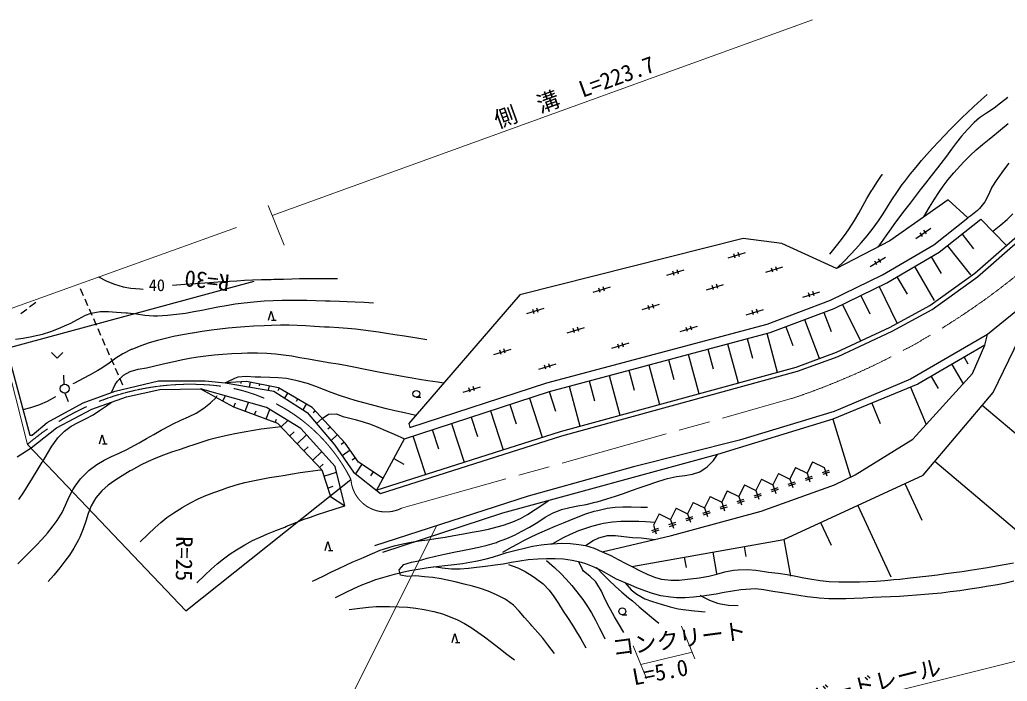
# Model space of a CAD drawing. Units: millimetres, scale not verified. Extents: x 40000 to 680000, y 20000 to 380000.
# Drawn here: x 95056 to 204647, y 241179 to 314650 of the extents above; entities that cross this region are included whole.
import ezdxf
from ezdxf.enums import TextEntityAlignment as Align

# ---------------------------------------------------------------- set-up
doc = ezdxf.new("R2010")
doc.units = ezdxf.units.MM
doc.header["$LTSCALE"] = 1000
doc.linetypes.add('CHAIN', pattern=[18.5, 12, -1.5, 3.5, -1.5])
for name, color, linetype, lineweight in [('M-BGD', 7, 'Continuous', 25), ('M-BMK', 2, 'CHAIN', 13), ('M-BMK-SRVR', 3, 'Continuous', 25), ('M-STR-HTXT', 7, 'Continuous', 13)]:
    doc.layers.add(name, color=color, linetype=linetype, lineweight=lineweight)
doc.styles.add('ＭＳ ゴシック', font='')
doc.styles.get('ＭＳ ゴシック').set_extended_font_data('MS Gothic')

msp = doc.modelspace()

# ---------------------------------------------------------------- linework, layer by layer
at = {"layer": 'M-BGD'}
for p, q in [((198095, 294657), (191604, 290090)), ((200291, 292648), (198095, 294657)), ((196510, 289663), (200291, 292648)), ((197075, 288836), (201702, 292488)), ((201702, 292488), (204552, 289584)), ((194498, 290359), (196152, 291485)), ((195259, 290574), (194978, 290988)), ((195672, 290856), (195391, 291269)), ((199626, 290849), (200913, 289219)), ((201035, 286501), (205777, 290658)), ((175346, 290369), (150542, 284089)), ((179613, 289789), (175346, 290369)), ((185713, 287006), (179613, 289789)), ((191604, 290090), (185713, 287006)), ((190793, 286308), (196510, 289663)), ((197996, 289562), (200570, 286301)), ((201346, 286109), (206114, 290288)), ((173674, 288190), (175584, 288782)), ((174464, 288174), (174316, 288651)), ((174942, 288322), (174794, 288799)), ((189418, 287256), (191140, 288273)), ((191266, 285426), (197075, 288836)), ((196214, 288330), (197313, 286457)), ((177848, 286613), (179759, 287205)), ((179116, 286744), (178968, 287222)), ((190190, 287422), (189936, 287853)), ((190621, 287677), (190367, 288107)), ((194341, 287231), (196539, 283485)), ((166878, 286265), (168789, 286857)), ((167669, 286249), (167521, 286726)), ((168146, 286397), (167998, 286874)), ((178639, 286596), (178491, 287074)), ((185025, 283493), (190793, 286308)), ((192401, 286093), (193540, 284153)), ((196042, 282904), (201035, 286501)), ((196308, 282480), (201346, 286109)), ((93238, 278066), (121062, 285616)), ((158691, 284387), (160602, 284979)), ((159959, 284518), (159811, 284996)), ((171262, 284665), (173172, 285257)), ((172052, 284648), (171904, 285126)), ((172530, 284796), (172382, 285274)), ((185421, 282574), (191266, 285426)), ((190427, 285017), (192401, 280974)), ((101770, 284800), (102111, 284022)), ((150542, 284089), (138227, 269791)), ((159482, 284370), (159334, 284848)), ((181953, 283853), (183864, 284445)), ((182744, 283837), (182596, 284314)), ((183221, 283985), (183073, 284462)), ((188404, 284029), (189391, 282005)), ((96145, 282746), (96849, 283282)), ((102272, 283655), (102592, 282922)), ((164142, 282462), (166052, 283054)), ((164932, 282445), (164784, 282923)), ((165410, 282593), (165262, 283071)), ((178018, 280848), (185025, 283493)), ((186380, 283041), (188355, 278994)), ((191641, 280514), (196042, 282904)), ((207452, 283758), (202470, 279680)), ((95190, 282019), (95827, 282504)), ((102753, 282556), (103074, 281823)), ((122649, 281270), (122949, 282270)), ((122949, 282270), (123249, 281270)), ((151339, 282021), (153250, 282613)), ((152130, 282004), (151982, 282482)), ((152607, 282152), (152459, 282630)), ((175691, 281882), (177602, 282474)), ((176482, 281865), (176334, 282343)), ((176959, 282013), (176811, 282491)), ((178325, 279895), (185421, 282574)), ((184288, 282146), (185092, 280015)), ((191867, 280068), (196308, 282480)), ((203070, 273259), (207655, 282714)), ((103234, 281457), (103555, 280724)), ((122999, 281270), (123499, 281270)), ((153550, 274314), (178018, 280848)), ((168363, 280027), (170273, 280619)), ((169631, 280158), (169483, 280635)), ((180066, 280552), (180855, 278461)), ((182157, 281341), (183766, 277079)), ((103715, 280357), (104036, 279625)), ((153834, 273355), (178325, 279895)), ((155816, 279888), (157726, 280479)), ((156606, 279871), (156458, 280348)), ((157084, 280019), (156936, 280496)), ((169153, 280010), (169005, 280487)), ((177954, 279824), (179113, 275506)), ((185681, 277713), (191641, 280514)), ((185874, 277251), (191867, 280068)), ((202470, 279680), (193897, 274734)), ((202155, 278494), (202470, 279680)), ((104196, 279258), (104517, 278525)), ((160779, 278171), (162689, 278763)), ((161569, 278154), (161421, 278632)), ((162047, 278302), (161899, 278780)), ((173614, 278660), (174778, 274319)), ((175784, 279242), (176366, 277072)), ((202155, 278494), (194729, 274172)), ((200794, 275366), (202155, 278494)), ((93600, 278160), (96163, 268529)), ((98593, 277678), (99218, 277053)), ((99843, 277678), (99218, 277053)), ((104678, 278159), (104998, 277426)), ((147675, 277476), (149585, 278067)), ((148465, 277459), (148317, 277936)), ((148943, 277607), (148795, 278084)), ((169250, 277489), (170421, 273126)), ((171432, 278075), (172017, 275893)), ((181209, 276080), (185681, 277713)), ((105159, 277060), (105480, 276327)), ((152660, 275841), (154570, 276433)), ((153450, 275825), (153302, 276302)), ((153928, 275973), (153780, 276450)), ((164864, 276313), (166040, 271927)), ((167057, 276901), (167645, 274708)), ((181361, 275603), (185874, 277251)), ((198496, 276364), (199747, 274214)), ((199866, 277162), (200281, 276449)), ((99977, 274171), (99940, 275170)), ((105640, 275960), (105961, 275228)), ((155079, 268925), (181209, 276080)), ((155221, 268446), (181361, 275603)), ((160454, 275130), (161637, 270721)), ((162659, 275722), (163250, 273517)), ((194156, 268060), (200794, 275366)), ((105650, 273400), (110442, 274546)), ((106121, 274861), (106462, 274083)), ((110442, 274546), (115631, 274530)), ((115631, 274530), (117866, 274308)), ((120234, 274471), (117866, 274308)), ((117866, 274308), (123262, 273384)), ((119598, 274427), (119610, 274257)), ((123759, 273775), (120234, 274471)), ((120626, 274394), (120520, 273854)), ((121669, 274188), (121630, 273989)), ((122732, 273978), (122636, 273491)), ((138341, 269366), (153550, 274314)), ((158238, 274536), (158833, 272320)), ((194729, 274172), (185298, 270272)), ((193897, 274734), (185422, 271140)), ((196190, 275022), (196964, 273692)), ((100072, 273177), (100418, 272239)), ((102084, 272111), (105650, 273400)), ((106890, 272779), (110604, 273586)), ((110604, 273586), (115115, 273649)), ((115115, 273649), (118765, 271665)), ((122458, 271577), (115115, 273649)), ((116856, 272703), (116979, 272929)), ((123262, 273384), (126971, 271028)), ((123863, 273714), (123691, 273422)), ((127493, 271572), (123759, 273775)), ((124760, 273185), (124437, 272638)), ((137746, 268121), (153834, 273355)), ((144266, 273301), (146176, 273893)), ((145056, 273284), (144908, 273762)), ((145534, 273432), (145386, 273910)), ((153808, 273346), (154517, 271166)), ((156022, 273942), (157211, 269509)), ((193927, 273841), (195642, 269695)), ((195298, 264054), (203070, 273259)), ((98105, 269914), (102084, 272111)), ((103038, 271400), (106890, 272779)), ((117576, 272311), (117879, 272869)), ((118817, 271645), (118989, 272105)), ((120081, 271174), (120444, 272146)), ((125883, 272522), (125732, 272268)), ((126853, 271950), (126490, 271334)), ((139066, 272730), (139566, 272730)), ((149460, 271932), (150165, 269764)), ((151628, 272637), (153046, 268277)), ((189605, 272053), (190531, 269816)), ((201879, 271847), (206097, 268286)), ((99122, 269341), (103038, 271400)), ((118765, 271665), (123676, 269834)), ((121117, 270788), (121277, 271218)), ((122399, 270310), (122794, 271370)), ((126255, 269237), (122458, 271577)), ((126971, 271028), (130031, 267399)), ((131181, 267606), (127493, 271572)), ((127847, 271192), (127629, 270990)), ((147293, 271227), (148703, 266892)), ((185422, 271140), (174936, 267974)), ((96433, 268497), (98105, 269914)), ((123417, 269931), (123555, 270301)), ((123676, 269834), (128571, 264677)), ((124061, 269429), (124802, 270132)), ((128611, 270370), (128003, 269805)), ((138227, 269791), (138341, 269366)), ((142982, 269825), (144385, 265514)), ((145138, 270526), (145839, 268371)), ((185298, 270272), (172483, 266364)), ((185298, 270272), (187246, 263883)), ((96163, 268529), (96433, 268497)), ((96316, 267097), (99122, 269341)), ((103900, 267564), (104200, 268564)), ((104200, 268564), (104500, 267564)), ((125019, 268419), (125493, 268868)), ((125829, 267566), (126874, 268558)), ((130076, 265041), (126255, 269237)), ((129497, 269417), (129237, 269175)), ((130297, 268556), (129601, 267909)), ((134622, 262400), (155079, 268925)), ((140840, 269127), (141537, 266985)), ((95911, 267484), (113476, 249016)), ((104250, 267564), (104750, 267564)), ((131091, 267733), (130742, 267485)), ((132665, 265519), (131181, 267606)), ((134664, 262367), (137746, 268121)), ((135095, 262026), (155221, 268446)), ((138697, 268430), (140091, 264145)), ((174936, 267974), (163164, 265007)), ((187757, 264120), (194156, 268060)), ((94788, 266089), (96316, 267097)), ((126601, 266753), (127070, 267198)), ((127572, 265730), (128579, 266685)), ((130031, 267399), (132111, 264385)), ((131725, 266841), (130847, 266217)), ((172483, 266364), (148630, 259846)), ((128334, 264926), (128729, 265302)), ((132332, 265988), (131958, 265722)), ((133022, 265282), (132318, 264221)), ((135385, 263712), (132665, 265519)), ((136558, 265903), (137692, 265295)), ((183051, 265549), (182425, 264280)), ((183051, 265549), (184319, 264923)), ((196609, 265606), (207112, 256738)), ((128571, 264677), (129526, 261692)), ((128800, 263961), (130225, 264418)), ((131126, 260652), (130076, 265041)), ((132111, 264385), (135095, 262026)), ((134285, 264443), (133999, 264011)), ((163164, 265007), (151491, 261742)), ((179263, 264263), (178637, 262995)), ((179263, 264263), (180531, 263638)), ((181157, 264906), (180531, 263638)), ((181157, 264906), (182425, 264280)), ((182425, 264280), (182746, 263333)), ((184858, 264578), (184101, 264321)), ((184923, 264389), (184165, 264131)), ((184319, 264923), (184640, 263976)), ((185465, 262997), (187757, 264120)), ((113476, 249016), (131812, 263586)), ((177369, 263621), (176743, 262353)), ((177369, 263621), (178637, 262995)), ((179861, 256927), (195298, 264054)), ((181070, 263293), (180313, 263036)), ((181135, 263103), (180377, 262846)), ((180531, 263638), (180852, 262691)), ((182964, 263935), (182207, 263678)), ((183029, 263746), (182271, 263489)), ((193298, 263130), (195172, 259070)), ((129223, 262640), (129843, 262838)), ((173581, 262336), (172955, 261067)), ((173581, 262336), (174849, 261710)), ((175475, 262978), (174849, 261710)), ((175475, 262978), (176743, 262353)), ((177282, 262008), (176525, 261751)), ((176743, 262353), (177064, 261406)), ((177322, 260061), (185465, 262997)), ((179176, 262650), (178419, 262393)), ((179241, 262461), (178483, 262204)), ((178637, 262995), (178958, 262048)), ((129526, 261692), (131126, 260652)), ((151491, 261742), (134443, 256202)), ((169793, 261050), (169167, 259782)), ((169793, 261050), (171061, 260425)), ((171687, 261693), (171061, 260425)), ((171687, 261693), (172955, 261067)), ((172955, 261067), (173276, 260120)), ((175388, 261365), (174631, 261108)), ((175453, 261176), (174695, 260919)), ((174849, 261710), (175170, 260763)), ((177347, 261818), (176589, 261561)), ((148630, 259846), (135306, 255476)), ((166005, 259765), (165379, 258497)), ((166005, 259765), (167273, 259140)), ((167899, 260408), (167273, 259140)), ((167389, 257362), (177322, 260061)), ((167899, 260408), (169167, 259782)), ((169167, 259782), (169488, 258835)), ((171601, 260080), (170843, 259823)), ((171665, 259890), (170907, 259633)), ((171061, 260425), (171382, 259478)), ((173495, 260722), (172737, 260465)), ((173559, 260533), (172801, 260276)), ((188049, 260707), (191711, 252776)), ((167813, 258795), (167055, 258538)), ((167273, 259140), (167595, 258193)), ((169707, 259437), (168949, 259180)), ((169771, 259248), (169013, 258991)), ((183936, 258808), (185102, 256282)), ((165919, 258152), (165161, 257895)), ((165983, 257963), (165225, 257706)), ((165379, 258497), (165701, 257550)), ((167877, 258605), (167119, 258348)), ((128957, 255684), (129257, 256684)), ((129257, 256684), (129557, 255684)), ((159701, 255572), (167389, 257362)), ((162992, 253918), (179861, 256927)), ((179861, 256927), (180585, 252867)), ((129307, 255684), (129807, 255684)), ((171972, 255520), (172394, 253150)), ((175435, 256137), (175631, 255039)), ((168804, 254955), (169008, 253810)), ((161929, 248569), (162429, 248569)), ((143051, 245469), (143351, 246469)), ((143351, 246469), (143651, 245469)), ((143401, 245469), (143901, 245469))]:
    msp.add_line(p, q, dxfattribs=at)
for points in [[(185713, 287006), (186582, 287872), (187262, 288572), (187846, 289206), (188429, 289874), (189088, 290656), (189770, 291516), (190350, 292325), (190865, 293105), (191351, 293875), (191843, 294657), (192377, 295469), (192990, 296334), (193226, 296647), (193901, 297517), (194525, 298291), (195126, 299004), (195730, 299693), (196365, 300393), (197060, 301138), (197622, 301732), (198361, 302505), (199006, 303162), (199612, 303759), (200236, 304354), (200936, 305004), (201768, 305764), (202406, 306344)], [(204724, 305997), (203912, 305393), (203182, 304844), (202340, 304269), (201579, 303757), (200991, 303250), (200230, 302465), (199582, 301723), (199004, 301000), (198455, 300269), (197892, 299503), (197275, 298678), (196894, 298186), (196204, 297309), (195572, 296505), (194980, 295750), (194413, 295022), (193855, 294296), (193289, 293548), (192699, 292755), (192070, 291894), (191744, 291442), (191186, 290667), (190656, 289918), (190302, 289409)], [(195396, 292758), (196026, 293820), (196565, 294706), (197057, 295474), (197550, 296182), (198089, 296889), (198722, 297654), (199085, 298072), (199826, 298877), (200527, 299568), (201215, 300189), (201914, 300780), (202649, 301385), (203446, 302045), (203894, 302425), (204748, 303142)], [(204809, 298711), (204243, 297925), (203611, 297061), (203495, 296905), (202953, 296041), (202555, 295220), (202142, 294434), (201556, 293676), (201333, 293462), (200606, 292854), (200291, 292648)], [(184952, 288621), (185698, 289529), (186250, 290234), (186774, 290954), (187114, 291438), (187703, 292338), (188181, 293165), (188616, 293968), (189074, 294800), (189623, 295711), (189675, 295791), (190182, 296575), (190774, 297455), (190785, 297470)], [(203023, 291143), (203942, 291880), (204646, 292480), (205277, 293079)], [(103804, 286087), (104728, 285611), (105578, 285280), (106533, 284995), (107393, 284855), (108425, 284764), (108767, 284734)], [(112014, 285165), (113362, 285266), (114553, 285355), (115615, 285433), (116577, 285503), (117468, 285565), (118318, 285619), (119154, 285667), (120007, 285710), (120905, 285749), (121877, 285784), (122951, 285818), (123249, 285826), (124321, 285855), (125246, 285878), (126095, 285895), (126944, 285906), (127864, 285913), (128931, 285915), (130218, 285913), (130317, 285913)], [(94576, 279184), (95452, 279288), (96397, 279460), (96555, 279492), (97591, 279739), (98488, 280021), (99349, 280354), (100279, 280752), (100652, 280914), (101542, 281384), (102341, 281827), (102970, 282060), (103979, 282248), (104890, 282252), (105804, 282167), (106821, 282087), (106997, 282081), (108025, 281991), (108928, 281850), (109884, 281764), (110326, 281768), (111438, 281837), (112469, 281941), (113439, 282074), (114364, 282229), (115263, 282399), (116152, 282576), (117051, 282755), (117976, 282927), (118946, 283086), (119977, 283224), (121053, 283333), (122164, 283415), (123183, 283470), (124140, 283500), (125062, 283511), (125978, 283505), (126916, 283488), (127904, 283462), (128971, 283433), (129504, 283418), (130539, 283391), (131407, 283364), (132266, 283329), (133274, 283278), (134313, 283219)], [(140231, 279101), (138917, 279311), (137748, 279500), (136699, 279669), (135743, 279819), (134852, 279952), (134001, 280071), (133163, 280175), (132311, 280268), (131418, 280351), (130458, 280426), (129404, 280494), (128878, 280523), (127779, 280585), (126786, 280641), (125854, 280686), (124939, 280715), (123995, 280722), (122977, 280701), (122163, 280665), (121053, 280605), (120039, 280545), (119090, 280478), (118174, 280399), (117260, 280302), (116318, 280181), (115316, 280031), (114223, 279845), (114196, 279840), (113112, 279644), (112131, 279454), (111215, 279255), (110328, 279030), (109434, 278764), (108496, 278439), (107477, 278041), (107424, 278019), (106486, 277556), (105710, 277048), (104977, 276509), (104166, 275950), (103725, 275686), (102864, 275203), (102105, 274799), (101131, 274304), (100936, 274206)], [(105227, 273247), (105634, 274129), (105887, 274491), (106559, 275180), (107325, 275588), (108181, 275824), (109119, 276002), (109899, 276170), (110990, 276436), (112008, 276669), (112972, 276872), (113899, 277047), (114807, 277197), (115713, 277322), (116634, 277425), (117588, 277509), (118593, 277575), (119666, 277626), (120342, 277649), (121451, 277660), (122471, 277625), (123427, 277550), (124343, 277442), (125244, 277306), (126154, 277149), (127099, 276978), (128103, 276798), (129189, 276615), (129305, 276597), (130398, 276415), (131390, 276235), (132317, 276054), (133215, 275873), (134121, 275689), (135072, 275501), (136104, 275308), (136703, 275202), (137736, 275025), (138606, 274878), (139435, 274741), (140346, 274596), (141461, 274421), (142126, 274318)], [(139008, 270698), (137738, 270985), (136669, 271229), (135742, 271445), (134899, 271650), (134082, 271862), (133232, 272096), (132290, 272371), (131581, 272585), (130546, 272925), (129626, 273266), (128767, 273601), (127912, 273926), (127005, 274235), (125991, 274524), (125701, 274595), (124656, 274798), (123720, 274896), (122803, 274930), (121815, 274942), (121186, 274956), (120186, 275012), (119268, 274937), (118891, 274823), (118021, 274410), (117866, 274308)], [(94843, 254211), (95555, 254924), (96225, 255590), (96868, 256240), (97498, 256909), (98129, 257629), (98775, 258435), (99217, 259030), (99763, 259916), (100151, 260753), (100507, 261584), (100956, 262455), (101203, 262843), (101801, 263660), (102450, 264344), (102771, 264626), (103619, 265263), (104433, 265742), (105248, 266135), (106099, 266519), (107021, 266967), (107349, 267143), (108299, 267671), (109141, 268144), (109941, 268594), (110765, 269052), (111679, 269549), (112003, 269723), (112948, 270180), (113798, 270551), (114624, 270963), (115468, 271518), (116210, 272101), (116856, 272703)], [(94951, 261377), (95503, 262186), (95997, 262965), (96476, 263751), (96980, 264583), (97552, 265498), (97619, 265603), (98151, 266492), (98614, 267285), (99194, 268105), (99289, 268221), (100010, 268955), (100757, 269495), (101533, 269924), (102345, 270323), (103196, 270776), (103917, 271237), (104669, 271769), (105243, 272189)], [(99030, 272755), (98095, 272250), (97251, 271882), (97152, 271845), (96264, 271546), (95417, 271331)], [(128611, 270370), (129306, 270837), (130166, 270864), (131026, 270544), (131231, 270492), (132274, 270250), (133169, 269997), (133984, 269719), (134785, 269404), (135638, 269040), (136609, 268614), (137746, 268121)], [(124061, 269429), (122828, 269287), (121848, 269165), (120992, 269042), (120135, 268894), (119147, 268698), (118934, 268654), (117873, 268427), (116934, 268209), (116047, 267978), (115140, 267710), (114143, 267380), (113896, 267294), (112855, 266935), (111908, 266612), (111023, 266300), (110171, 265972), (109320, 265604), (108441, 265169), (107503, 264642), (107326, 264535), (106409, 263991), (105595, 263492), (104857, 262963), (104164, 262329), (103514, 261547), (102980, 260668), (102633, 259817), (102374, 258967), (102103, 258093), (101722, 257169), (101579, 256892), (101055, 255971), (100567, 255200), (100065, 254499), (99502, 253785), (98829, 252978), (98220, 252257)], [(154417, 244269), (153677, 245224), (153098, 245951), (152548, 246605), (151892, 247337), (151771, 247470), (151087, 248264), (150491, 248978), (149850, 249624), (149031, 250216), (148911, 250287), (147950, 250792), (147053, 251182), (146184, 251488), (145305, 251740), (144380, 251971), (143371, 252209), (142851, 252335), (141816, 252555), (140895, 252689), (139961, 252789), (139009, 252890), (138097, 252810), (137302, 252975), (137155, 253540), (137687, 254157), (138522, 254392), (139292, 254564), (140289, 254846), (141187, 255057), (142176, 255285), (143240, 255520), (144201, 255704), (145107, 255871), (146005, 256055), (146942, 256289), (147965, 256606), (148094, 256651), (149101, 257033), (149973, 257423), (150788, 257840), (151625, 258307), (152561, 258842), (153378, 259392), (154183, 259866), (155175, 260242), (156088, 260482), (156977, 260652), (157899, 260821), (158909, 261055), (159134, 261118), (160200, 261437), (161170, 261745), (162075, 262048), (162945, 262350), (163810, 262653), (164700, 262964), (165647, 263284), (166680, 263620), (166959, 263707), (167941, 263930), (168857, 264045), (169720, 264176), (170541, 264447), (171334, 264984), (171369, 265016), (172048, 265708), (172483, 266364)], [(108426, 256680), (109298, 257525), (110036, 258222), (110709, 258818), (111387, 259358), (112140, 259886), (113038, 260448), (113064, 260464), (114007, 261000), (114870, 261435), (115709, 261803), (116583, 262141), (117547, 262484), (118044, 262655), (119086, 262990), (120036, 263250), (120939, 263457), (121840, 263631), (122782, 263793), (123811, 263965), (124304, 264050), (125314, 264222), (126163, 264357), (127044, 264482), (128148, 264624), (128571, 264677)], [(127556, 252291), (128715, 252856), (129657, 253316), (130466, 253706), (131227, 254064), (132025, 254425), (132945, 254825), (133275, 254966), (134207, 255377), (135073, 255736), (135551, 255905), (136603, 256222), (137577, 256458), (138500, 256633), (139401, 256771), (140308, 256892), (141249, 257020), (142252, 257175), (143234, 257356), (144303, 257560), (145261, 257729), (146165, 257893), (147074, 258080), (148047, 258321), (148754, 258523), (149761, 258873), (150619, 259265), (151417, 259715), (152243, 260240), (152880, 260657), (153694, 261208), (153742, 261243)], [(114715, 252099), (115581, 252948), (116311, 253640), (116978, 254229), (117658, 254772), (118426, 255322), (119097, 255769), (120025, 256339), (120887, 256800), (121721, 257192), (122567, 257549), (123466, 257910), (124458, 258310), (124645, 258387), (125638, 258792), (126502, 259128), (127305, 259421), (128118, 259699), (129008, 259988), (130046, 260315), (131126, 260652)], [(148686, 255506), (149646, 256074), (150405, 256492), (150927, 256770), (151896, 257266), (152774, 257680), (153616, 258047), (154478, 258403), (155415, 258783), (156042, 259040), (157011, 259438), (157875, 259764), (158811, 260056), (159202, 260161), (160229, 260389), (161129, 260514), (161992, 260563), (162911, 260559), (163978, 260527), (164719, 260505)], [(165538, 258818), (164505, 258895), (163763, 258918), (162696, 258938), (161754, 258922), (160835, 258845), (159834, 258684), (159495, 258614), (158502, 258371), (157614, 258084), (157047, 257874), (156128, 257495), (155353, 257105), (154428, 256583), (154182, 256444)], [(140965, 253886), (142221, 254035), (143266, 254154), (144174, 254267), (145017, 254395), (145869, 254559), (146803, 254783), (147516, 254978), (148455, 255274), (149096, 255467), (150142, 255746), (151077, 255978), (151974, 256165), (152908, 256313), (153954, 256425), (154182, 256444), (155234, 256499), (156162, 256480), (157105, 256375), (157860, 256242), (158807, 255959), (159701, 255572), (160655, 255129), (161471, 254693), (162307, 254247), (162992, 253918), (163925, 253455), (164745, 253036), (165617, 252696), (166279, 252536), (167322, 252408), (168251, 252413), (169169, 252506), (170178, 252642), (170474, 252679), (171515, 252859), (172421, 253086), (173303, 253318), (174269, 253508), (174784, 253570), (175818, 253596), (176729, 253503), (177691, 253365), (178146, 253312), (179239, 253177), (180236, 253018), (181167, 252845), (182065, 252672), (182961, 252511), (183885, 252374), (184871, 252274), (185949, 252223), (186163, 252220), (187263, 252215), (188255, 252225), (189186, 252252), (190101, 252299), (191048, 252369), (192074, 252465), (192742, 252536), (193869, 252660), (194927, 252780), (195929, 252898), (196889, 253015), (197818, 253133), (198729, 253255), (199635, 253382), (200548, 253517), (201480, 253662), (202445, 253818), (203454, 253988), (204520, 254173), (205338, 254319)], [(157860, 256242), (158683, 256805), (159324, 257097), (160282, 257355), (161173, 257361), (162088, 257248), (163042, 257153), (164003, 257097), (164913, 257010), (165557, 256936)], [(205388, 252282), (204486, 252085), (203555, 251901), (202578, 251724), (201540, 251553), (200482, 251391), (199368, 251233), (198328, 251097), (197347, 250981), (196406, 250882), (195488, 250798), (194577, 250726), (193653, 250664), (192701, 250609), (191703, 250559), (190641, 250511), (189736, 250472), (188642, 250421), (187659, 250372), (186734, 250336), (185816, 250325), (184852, 250349), (183791, 250420), (183530, 250443), (182458, 250566), (181512, 250708), (180609, 250861), (179663, 251016), (178616, 251162), (177616, 251320), (176693, 251426), (176174, 251420), (175099, 251326), (174148, 251187), (173249, 251023), (172329, 250854), (171317, 250699), (170858, 250644), (169814, 250525), (168891, 250445), (167940, 250444), (167267, 250501), (166209, 250670), (165285, 250909), (164424, 251208), (163553, 251560), (162601, 251955), (162238, 252100), (161267, 252536), (160427, 252986), (159639, 253430), (158822, 253844), (157896, 254206), (157392, 254354), (156347, 254589), (155406, 254721), (154493, 254772), (153530, 254768), (152546, 254737), (151480, 254658), (150544, 254520), (149646, 254353), (148696, 254185), (147814, 254067), (146735, 253935), (145763, 253806), (144847, 253701), (143936, 253640), (142978, 253645), (141922, 253736), (141742, 253760), (140965, 253886)], [(153522, 254606), (154411, 253798), (155111, 253130), (155713, 252504), (156308, 251822), (156894, 251101), (157540, 250256), (158063, 249499), (158513, 248764), (158942, 247982), (159400, 247086), (159937, 246010), (159996, 245894)], [(162101, 246577), (161496, 247587), (161054, 248343), (160606, 249141), (160451, 249422), (159993, 250349), (159610, 251181), (159116, 252042), (159000, 252211), (158312, 252839), (157630, 253407), (157492, 253605), (157093, 254430)], [(130080, 250495), (131192, 251037), (132114, 251477), (132931, 251843), (133727, 252164), (134588, 252469), (135599, 252786), (135625, 252793), (136640, 253084), (137516, 253304), (138358, 253480), (139273, 253637), (140367, 253801), (140965, 253886)], [(149288, 254158), (150322, 253767), (151137, 253375), (151938, 252884), (152305, 252635), (153136, 251982), (153795, 251305), (154346, 250588), (154852, 249818), (155375, 248981), (155839, 248268), (156403, 247418), (156861, 246687), (157324, 245886), (157879, 244877)], [(159057, 253804), (159787, 253038), (160422, 252410), (161189, 251691), (161887, 251084), (162627, 250459), (163040, 250105), (163803, 249449), (164448, 248902), (165169, 248298), (165971, 247630)], [(162238, 252100), (162927, 251350), (163552, 250845), (164422, 250333), (165283, 250030), (166255, 249735), (167254, 249435), (168122, 249240), (168980, 249111), (169949, 249008), (171131, 248891)], [(174773, 249555), (173713, 249595), (172821, 249744), (172534, 249821), (171628, 250138), (170751, 250597), (170580, 250693)], [(131621, 249139), (132815, 249293), (133759, 249401), (134615, 249465), (135548, 249486), (136102, 249480), (137162, 249451), (138092, 249390), (139027, 249282), (139948, 249134), (141004, 248916), (141961, 248652), (142837, 248342), (143649, 247987), (144416, 247585), (145157, 247138), (145889, 246644), (146631, 246104), (147402, 245518), (148218, 244885), (149099, 244206), (149978, 243543)]]:
    msp.add_lwpolyline(points, dxfattribs=at)
for centre, radius in [((100056, 273677), 500), ((139066, 273105), 375), ((161929, 248944), 375)]:
    msp.add_circle(centre, radius, dxfattribs=at)
at = {"layer": 'M-BMK'}
for p, q in [((93238, 278066), (95911, 267484)), ((137433, 260396), (180715, 272570))]:
    msp.add_line(p, q, dxfattribs=at)
for centre, radius, start, end in [((155148, 348821), 80424, 288.53608, 316.28936), ((113940, 246497), 27668, 86.52315, 130.66493), ((114715, 255006), 19129, 26.64978, 87.29582), ((135692, 263876), 3891, 184.26298, 296.57677)]:
    msp.add_arc(centre, radius, start, end, dxfattribs=at)
at = {"layer": 'M-BMK-SRVR', "lineweight": 13}
msp.add_line((65145, 272187), (119095, 291585), dxfattribs=at)
at = {"layer": 'M-STR-HTXT'}
for p, q in [((123076, 292897), (183024, 314650)), ((122638, 294000), (124385, 289599)), ((141316, 258436), (131776, 239319)), ((146247, 228581), (226981, 248773)), ((168487, 247300), (169978, 243674)), ((163136, 245099), (164627, 241474)), ((163978, 243050), (169671, 244422))]:
    msp.add_line(p, q, dxfattribs=at)

# ---------------------------------------------------------------- texts
at = {"layer": 'M-BGD', "style": 'ＭＳ ゴシック'}
for s, rotation, p in [('R=30', 174.179, (118468, 286871)), ('R=25', 269.465, (111870, 257296))]:
    msp.add_text(s, height=1833, rotation=rotation, dxfattribs=at).set_placement(p, align=Align.BOTTOM_LEFT)
msp.add_text('40', height=1320, dxfattribs=at).set_placement((109373, 284113), align=Align.BOTTOM_LEFT)
at = {"layer": 'M-STR-HTXT', "style": 'ＭＳ ゴシック'}
for s, rotation, p in [('側\u3000溝\u3000L=223.7', 19.944, (148302, 302051)), ('コンクリート', 7.509, (160967, 243439)), ('L=5.0', 10.604, (163339, 240186)), ('ガードレール', 14.042, (183038, 237783))]:
    msp.add_text(s, height=1833, rotation=rotation, dxfattribs=at).set_placement(p, align=Align.BOTTOM_LEFT)

doc.saveas('drawing.dxf')
